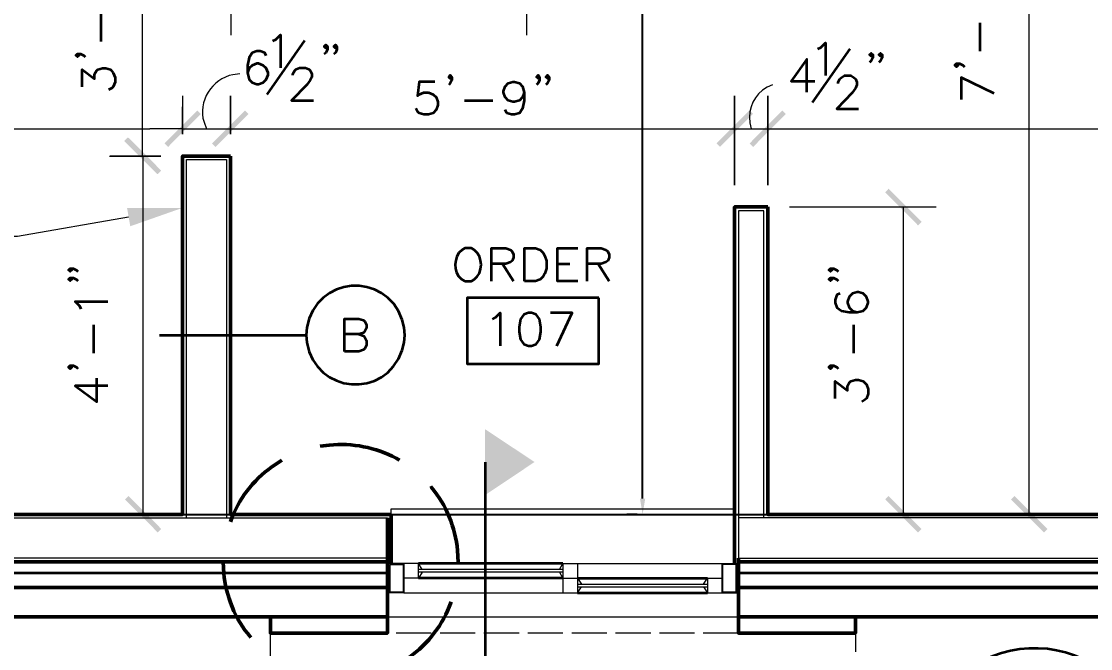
# Model space of a CAD drawing. Header units: inches. Extents: x 5 to 516, y -193 to 129.
# Drawn here: x 37.37 to 49.55, y 37.72 to 44.87 of the extents above; entities that cross this region are included whole.
import ezdxf

# ---------------------------------------------------------------- set-up
doc = ezdxf.new("R2010")
doc.units = ezdxf.units.IN
doc.header["$MEASUREMENT"] = 0
doc.linetypes.add('PDF_IMPORT', pattern=[1, 0.8, -0.2])
for name, color, linetype in [('Highlight', 210, 'Continuous'), ('PDF_Geometry', 7, 'Continuous'), ('PDF_Solid Fills', 7, 'Continuous')]:
    doc.layers.add(name, color=color, linetype=linetype)
doc.styles.get("Standard").update_dxf_attribs({"font": 'arial.ttf'})
doc.dimstyles.get("Standard").update_dxf_attribs({"dimtxt": 0.4, "dimasz": 0.18, "dimexe": 0.18, "dimexo": 0.0625, "dimgap": 0.09, "dimtad": 0, "dimtih": 1, "dimtoh": 1, "dimdec": 4, "dimlfac": 12, "dimzin": 0, "dimdsep": 46, "dimlunit": 4, "dimtxsty": 'Standard', "dimcen": 0.09, "dimadec": 3, "dimazin": 0, "dimtfac": 1, "dimtdec": 4, "dimtofl": 0, "dimtmove": 0, "dimatfit": 3, "dimfxl": 1, "dimtolj": 1, "dimtzin": 0, "dimarcsym": 0})

# ---------------------------------------------------------------- blocks, each defined once
blk = doc.blocks.new('*D103')
at = {"layer": 'Defpoints', "color": 0, "transparency": 16777216}
for p in [(42.58, 58.794), (44.445, 39.251), (44.445, 39.251)]:
    blk.add_point(p, dxfattribs=at)
at = {"layer": 'Highlight', "color": 0, "lineweight": -2, "transparency": 16777216}
for p, q in [((42.643, 58.794), (44.625, 58.794)), ((44.445, 58.614), (44.445, 49.584)), ((44.445, 39.431), (44.445, 48.461)), ((44.382, 39.251), (44.265, 39.251))]:
    blk.add_line(p, q, dxfattribs=at)
at = {"layer": 'Highlight', "color": 0, "transparency": 16777216}
for points in [[(44.415, 58.614), (44.475, 58.614), (44.445, 58.794)], [(44.415, 39.431), (44.475, 39.431), (44.445, 39.251)]]:
    blk.add_solid(points, dxfattribs=at)
at = {"layer": 'Highlight', "color": 0, "transparency": 16777216, "insert": (44.445, 49.023), "char_height": 0.4, "attachment_point": 5}
blk.add_mtext('\\A1;19\'-6{\\H1x;\\S1/2;}"', dxfattribs=at)

msp = doc.modelspace()

# ---------------------------------------------------------------- hatches: boundary and pattern name
at = {"layer": 'PDF_Solid Fills', "transparency": 33554559}
for points in [[(39.9536292, 43.8143362), (39.9136292, 43.8543362), (39.5369625, 43.4776696), (39.5769641, 43.4376679), (39.5769778, 43.4376848)], [(45.7036296, 43.8143362), (45.6636296, 43.8543363), (45.2869629, 43.4776696), (45.3269646, 43.4376679), (45.3269783, 43.4376848)], [(46.036963, 43.8543346), (45.6636296, 43.4776679), (45.7036296, 43.4376679), (46.076963, 43.8143345)], [(38.5869638, 39.4610033), (38.5469638, 39.4210033), (38.5469654, 39.4210015), (38.9202987, 39.0443348), (38.9602987, 39.0843348), (38.9602971, 39.0843366)]]:
    msp.add_hatch(color=256, dxfattribs=at).paths.add_polyline_path(points)

# ---------------------------------------------------------------- linework, layer by layer
at = {"layer": 'Highlight'}
msp.add_line((27.036968, 39.2510033), (128.554406, 39.2510033), dxfattribs=at)
at = {"layer": 'PDF_Geometry', "lineweight": 15}
for points in [[(38.746964, 43.334337), (38.746964, 46.8776706), (38.746964, 49.2110041), (38.746964, 50.6276709), (38.746964, 51.0010042)], [(48.8503042, 39.2510017), (48.8503042, 46.8776689)], [(39.7536305, 46.6276705), (39.7536305, 44.7110037)], [(43.1202961, 46.6276705), (43.1202961, 44.7110037)], [(39.8536332, 44.2710013), (39.7769666, 44.2610012)], [(45.9269641, 44.1476695), (45.8636307, 44.1210029)], [(39.2036291, 44.021002), (39.2036291, 43.5843353), (39.2036291, 43.8943354)], [(27.4136298, 43.6443363), (38.8302974, 43.6443363)], [(39.2036291, 43.6443363), (38.8302958, 43.6443363)], [(39.2036307, 43.6443363), (39.7469641, 43.6443363), (45.4936314, 43.6443363)], [(39.4469665, 43.7210012), (39.4736332, 43.6443345)], [(45.4936348, 43.6443363), (45.8703015, 43.6443363)], [(45.6669641, 43.7143362), (45.6836307, 43.6443362)], [(45.8702963, 43.6443363), (60.9102976, 43.6443363)], [(38.3702957, 43.3343353), (38.9536291, 43.3343353), (38.3769624, 43.3343353)], [(38.7536304, 39.2510017), (38.7536304, 43.3343353)], [(46.1202963, 42.7543351), (47.7902964, 42.7543351)], [(47.416968, 39.2510017), (47.416968, 42.7543353)], [(38.5869638, 42.6376698), (37.320297, 42.4176698), (36.9136302, 42.4176698)], [(38.9536291, 39.2510017), (38.3769624, 39.2510017)], [(41.5802976, 39.2510017), (41.5802976, 39.314335), (45.4936314, 39.314335)], [(47.8469675, 39.2510017), (47.0403008, 39.2510017)], [(49.1003042, 39.2510017), (49.2269708, 39.2510017)], [(41.5369626, 38.6910041), (41.5369626, 38.3576707), (41.5436293, 38.3643374), (41.5536293, 38.3643374), (41.5569626, 38.3576707)], [(41.5369626, 38.6476691), (41.5569626, 38.3976691)], [(41.890302, 38.6910041), (41.5569686, 38.6910041), (41.5536353, 38.6843374), (41.5436353, 38.6843374), (41.5369686, 38.6910041)], [(41.5569686, 38.6810011), (41.5536353, 38.6743344), (41.5436353, 38.6743344), (41.5369686, 38.6810011)], [(41.5569686, 38.6743347), (41.5536353, 38.667668), (41.5436353, 38.667668), (41.5369686, 38.6743347)], [(41.5569686, 38.6643351), (41.5536353, 38.6576684), (41.5436353, 38.6576684), (41.5369686, 38.6643351)], [(41.5569686, 38.3976691), (41.5369686, 38.3976691), (41.5569686, 38.6476691), (41.5369686, 38.6476691)], [(41.7236353, 38.3576707), (41.5569686, 38.3576707), (41.5569686, 38.6910041)], [(41.5669648, 38.3643344), (41.5669648, 38.6810011), (41.7169648, 38.6810011)], [(41.7169689, 38.6810011), (41.7169689, 38.3643344)], [(41.9336353, 38.5910041), (41.890302, 38.5243374), (41.890302, 38.6910041), (41.7236353, 38.6910041), (41.7236353, 38.3576707), (43.5369687, 38.3576707)], [(41.9336369, 38.6210035), (41.8903036, 38.6910035)], [(43.4969628, 38.6210041), (43.5369628, 38.6910041), (43.7036295, 38.6910041), (45.3502962, 38.6910041)], [(43.5369628, 38.6910041), (43.5369628, 38.3576707), (43.7036295, 38.3576707), (43.7469628, 38.4243374)], [(43.7036295, 38.6910041), (43.7036295, 38.3576707)], [(45.1403039, 38.4243374), (45.1836372, 38.3576707), (45.3503039, 38.3576707), (45.3503039, 38.6910041), (45.5169706, 38.6910041), (45.5169706, 38.3576707)], [(45.3569635, 38.6810011), (45.3569635, 38.3643344)], [(45.5102974, 38.3643344), (45.5102974, 38.6810011), (45.356964, 38.6810011)], [(45.536963, 38.3576707), (45.536963, 38.6910041), (45.5302963, 38.6843374), (45.5236296, 38.6843374), (45.516963, 38.6910041)], [(45.536963, 38.6810011), (45.5302963, 38.6743344), (45.5236296, 38.6743344), (45.516963, 38.6810011)], [(45.536963, 38.6743347), (45.5302963, 38.667668), (45.5236296, 38.667668), (45.516963, 38.6743347)], [(45.536963, 38.6643351), (45.5302963, 38.6576684), (45.5236296, 38.6576684), (45.516963, 38.6643351)], [(45.536963, 38.6476691), (45.516963, 38.3976691)], [(45.5169706, 38.3976691), (45.5369706, 38.3976691), (45.5169706, 38.6476691), (45.5369706, 38.6476691)], [(41.890302, 38.5243374), (41.7236353, 38.5243374)], [(43.5369628, 38.6210035), (41.8902961, 38.6210035)], [(43.5369628, 38.5910013), (41.8902961, 38.5910013)], [(43.4969628, 38.5910041), (43.5369628, 38.5243374), (43.7036295, 38.5243374), (43.7469628, 38.4543374)], [(45.1403022, 38.4543368), (45.1836356, 38.5243368), (45.3503022, 38.5243368)], [(45.1836372, 38.5243374), (45.1836372, 38.3576707)], [(41.5369626, 38.3810031), (41.5436293, 38.3876698), (41.5536293, 38.3876698), (41.5569626, 38.3810031)], [(41.5369626, 38.3743367), (41.5436293, 38.3810034), (41.5536293, 38.3810034), (41.5569626, 38.3743367)], [(43.7036295, 38.4543368), (45.1836295, 38.4543368)], [(43.7036295, 38.4243347), (45.1836295, 38.4243347)], [(45.5169706, 38.3810031), (45.5236372, 38.3876698), (45.5303039, 38.3876698), (45.5369706, 38.3810031)], [(45.5169706, 38.3743367), (45.5236372, 38.3810034), (45.5303039, 38.3810034), (45.5369706, 38.3743367)], [(41.5369626, 38.3643371), (41.5436293, 38.3710038), (41.5536293, 38.3710038), (41.5569626, 38.3643371)], [(41.5669648, 38.3643371), (41.7169648, 38.3643371)], [(41.7169689, 38.3643371), (41.5669689, 38.3643371)], [(45.3503039, 38.3576707), (45.5169706, 38.3576707), (45.5236372, 38.3643374), (45.5303039, 38.3643374), (45.5369706, 38.3576707)], [(45.5102974, 38.3643371), (45.356964, 38.3643371)], [(45.5169706, 38.3643371), (45.5236372, 38.3710038), (45.5303039, 38.3710038), (45.5369706, 38.3643371)], [(41.5369626, 38.0843349), (45.536963, 38.0843349)]]:
    msp.add_lwpolyline(points, dxfattribs=at)
at = {"layer": 'PDF_Geometry', "lineweight": 35}
for points in [[(38.2736296, 44.6410032), (38.2736296, 44.9643365)], [(48.2902998, 44.5310043), (48.2902998, 44.8510043)], [(40.2303016, 44.6476696), (40.2636349, 44.6643362), (40.3169682, 44.7176696), (40.3169682, 44.3410029)], [(40.1669674, 44.0343374), (40.5969674, 44.6510041)], [(40.8536333, 44.5843354), (40.8369667, 44.5643354), (40.8169666, 44.5843354), (40.8369667, 44.6010021), (40.8536333, 44.5843354), (40.8536333, 44.5476688), (40.8369667, 44.5110021), (40.8169666, 44.4943354)], [(40.9603024, 44.5843354), (40.9436358, 44.5643354), (40.9269691, 44.5843354), (40.9436358, 44.6010021), (40.9603024, 44.5843354), (40.9603024, 44.5476688), (40.9436358, 44.5110021), (40.9269691, 44.4943354)], [(46.4436335, 44.5543366), (46.4769668, 44.5710033), (46.5303002, 44.6243366), (46.5303002, 44.2510033)], [(38.0036304, 44.5010021), (38.0236304, 44.4810021), (38.0036304, 44.4643354), (37.9869637, 44.4810021), (38.0036304, 44.5010021), (38.040297, 44.5010021), (38.0769637, 44.4810021), (38.0936304, 44.4643354)], [(40.1569644, 44.4776697), (40.1402978, 44.511003), (40.0869644, 44.531003), (40.0502978, 44.531003), (39.9969644, 44.511003), (39.9602977, 44.4576697), (39.9436311, 44.3676697), (39.9436311, 44.281003), (39.9602977, 44.2076697), (39.9969644, 44.1743363), (40.0502978, 44.1543363), (40.0669644, 44.1543363), (40.1202978, 44.1743363), (40.1569644, 44.2076697), (40.1769644, 44.261003), (40.1769644, 44.281003), (40.1569644, 44.3343364), (40.1202978, 44.3676697), (40.0669644, 44.3876697), (40.0502978, 44.3876697), (39.9969644, 44.3676697), (39.9602977, 44.3343364), (39.9436311, 44.281003)], [(46.3802993, 43.9443343), (46.8102994, 44.5576677)], [(47.0669653, 44.4910025), (47.0502986, 44.4743358), (47.0302986, 44.4910025), (47.0502986, 44.5076692), (47.0669653, 44.4910025), (47.0669653, 44.4543358), (47.0502986, 44.4210025), (47.0302986, 44.4010025)], [(47.1736344, 44.4910025), (47.1569677, 44.4743358), (47.1369677, 44.4910025), (47.1569677, 44.5076692), (47.1736344, 44.4910025), (47.1736344, 44.4543358), (47.1569677, 44.4210025), (47.1369677, 44.4010025)], [(46.3169652, 44.0610012), (46.3169652, 44.4376679), (46.1369652, 44.1876679), (46.4069652, 44.1876679)], [(48.0236304, 44.38767), (48.040297, 44.3710033), (48.0236304, 44.3510033), (48.0036304, 44.3710033), (48.0236304, 44.38767), (48.0569637, 44.38767), (48.0936304, 44.3710033), (48.1136304, 44.3510033)], [(38.0569683, 44.1243371), (38.0569683, 44.3210038), (38.2003017, 44.2143372), (38.2003017, 44.2676705), (38.2203017, 44.3043372), (38.2369683, 44.3210038), (38.2903017, 44.3376705), (38.3269683, 44.3376705), (38.3803017, 44.3210038), (38.413635, 44.2843372), (38.433635, 44.2310038), (38.433635, 44.1776705), (38.413635, 44.1243371), (38.3969684, 44.1076705), (38.3603017, 44.0876705)], [(40.4603024, 44.2543353), (40.4603024, 44.2710019), (40.4803024, 44.3076686), (40.4969691, 44.3243353), (40.5336357, 44.3410019), (40.6036357, 44.3410019), (40.6403024, 44.3243353), (40.6569691, 44.3076686), (40.6769691, 44.2710019), (40.6769691, 44.2343353), (40.6569691, 44.2010019), (40.6203024, 44.1476686), (40.4436357, 43.9676686), (40.6936357, 43.9676686)], [(42.2703001, 44.2343361), (42.2536334, 44.2176694), (42.2369668, 44.2343361), (42.2536334, 44.2543361), (42.2703001, 44.2343361), (42.2703001, 44.2010027), (42.2536334, 44.1643361), (42.2369668, 44.1443361)], [(43.2703002, 44.2343361), (43.2536335, 44.2176694), (43.2369668, 44.2343361), (43.2536335, 44.2543361), (43.2703002, 44.2343361), (43.2703002, 44.2010027), (43.2536335, 44.1643361), (43.2369668, 44.1443361)], [(43.3802991, 44.2343361), (43.3602991, 44.2176694), (43.3436324, 44.2343361), (43.3602991, 44.2543361), (43.3802991, 44.2343361), (43.3802991, 44.2010027), (43.3602991, 44.1643361), (43.3436324, 44.1443361)], [(46.6736343, 44.1610023), (46.6736343, 44.177669), (46.6936343, 44.2143357), (46.710301, 44.2310023), (46.7469677, 44.2510023), (46.8169677, 44.2510023), (46.8536343, 44.2310023), (46.870301, 44.2143357), (46.8869677, 44.177669), (46.8869677, 44.1443357), (46.870301, 44.107669), (46.8336343, 44.0543357), (46.6569677, 43.8743356), (46.9069677, 43.8743356)], [(42.0769678, 44.1810015), (41.8969678, 44.1810015), (41.8803012, 44.0210015), (41.8969678, 44.0376682), (41.9503012, 44.0576682), (42.0036345, 44.0576682), (42.0569678, 44.0376682), (42.0936345, 44.0043348), (42.1103012, 43.9510015), (42.1103012, 43.9143348), (42.0936345, 43.8610015), (42.0569678, 43.8243348), (42.0036345, 43.8076682), (41.9503012, 43.8076682), (41.8969678, 43.8243348), (41.8803012, 43.8410015), (41.8603012, 43.8776682)], [(43.0936305, 44.0576698), (43.0769638, 44.0043365), (43.0402972, 43.9676698), (42.9869638, 43.9510031), (42.9669638, 43.9510031), (42.9136305, 43.9676698), (42.8802972, 44.0043365), (42.8602972, 44.0576698), (42.8602972, 44.0743365), (42.8802972, 44.1276698), (42.9136305, 44.1643365), (42.9669638, 44.1810031), (42.9869638, 44.1810031), (43.0402972, 44.1643365), (43.0769638, 44.1276698), (43.0936305, 44.0576698), (43.0936305, 43.9676698), (43.0769638, 43.8776698), (43.0402972, 43.8243364), (42.9869638, 43.8076698), (42.9502972, 43.8076698), (42.8969638, 43.8243364), (42.8802972, 43.8610031)], [(48.4503001, 44.0476702), (48.0769667, 44.2276702), (48.0769667, 43.9776702)], [(42.413631, 43.9676701), (42.7369644, 43.9676701)], [(26.3702948, 42.7510019), (26.3702948, 38.5843349), (41.5369626, 38.5843349)], [(42.5269641, 42.2643373), (42.4936307, 42.2843373), (42.4202974, 42.2843373), (42.3869641, 42.2643373), (42.3502974, 42.2310039)], [(42.7236354, 41.9076689), (42.7236354, 42.2843356), (42.8869687, 42.2843356), (42.9403021, 42.2643356), (42.9569687, 42.247669), (42.9736354, 42.2110023), (42.9736354, 42.177669), (42.9569687, 42.1410023), (42.9403021, 42.1243356), (42.8869687, 42.1043356), (42.7236354, 42.1043356)], [(43.7069688, 41.9076689), (43.4736354, 41.9076689), (43.4736354, 42.2843356), (43.7069688, 42.2843356)], [(43.8136352, 41.9076689), (43.8136352, 42.2843356), (43.9736352, 42.2843356), (44.0269685, 42.2643356), (44.0469685, 42.247669), (44.0636352, 42.2110023), (44.0636352, 42.177669), (44.0469685, 42.1410023), (44.0269685, 42.1243356), (43.9736352, 42.1043356), (43.8136352, 42.1043356)], [(37.9236336, 42.0543364), (37.9403003, 42.0343364), (37.9236336, 42.0176698), (37.9036336, 42.0343364), (37.9236336, 42.0543364), (37.956967, 42.0543364), (37.9936336, 42.0343364), (38.0103003, 42.0176698)], [(42.8503037, 42.1043344), (42.973637, 41.9076677)], [(43.4736354, 42.1043344), (43.6169688, 42.1043344)], [(43.9402967, 42.1043344), (44.06363, 41.9076677)], [(46.5869644, 42.0543364), (46.6036311, 42.0343364), (46.5869644, 42.0176698), (46.5669644, 42.0343364), (46.5869644, 42.0543364), (46.6202977, 42.0543364), (46.6569644, 42.0343364), (46.6736311, 42.0176698)], [(37.9236336, 41.9476707), (37.9403003, 41.9276707), (37.9236336, 41.911004), (37.9036336, 41.9276707), (37.9236336, 41.9476707), (37.956967, 41.9476707), (37.9936336, 41.9276707), (38.0103003, 41.911004)], [(42.4202974, 41.9076706), (42.4936307, 41.9076706), (42.5269641, 41.9276706)], [(46.5869644, 41.9476707), (46.6036311, 41.9276707), (46.5869644, 41.911004), (46.5669644, 41.9276707), (46.5869644, 41.9476707), (46.6202977, 41.9476707), (46.6569644, 41.9276707), (46.6736311, 41.911004)], [(38.0469653, 41.5876684), (38.0302987, 41.6243351), (37.9769653, 41.6776684), (38.3502987, 41.6776684)], [(46.6936335, 41.7676712), (46.6569668, 41.7510046), (46.6403002, 41.6976712), (46.6403002, 41.6610046), (46.6569668, 41.6076712), (46.7103002, 41.5710046), (46.8003002, 41.5543379), (46.8903002, 41.5543379), (46.9603002, 41.5710046), (46.9969669, 41.6076712), (47.0136335, 41.6610046), (47.0136335, 41.6776712), (46.9969669, 41.7310046), (46.9603002, 41.7676712), (46.9069669, 41.7843379), (46.8903002, 41.7843379), (46.8369669, 41.7676712), (46.8003002, 41.7310046), (46.7803002, 41.6776712), (46.7803002, 41.6610046), (46.8003002, 41.6076712), (46.8369669, 41.5710046), (46.8903002, 41.5543379)], [(41.0469656, 41.1076709), (41.0469656, 41.4810043), (41.2102989, 41.4810043), (41.2636323, 41.4643376), (41.2802989, 41.4476709), (41.2969656, 41.4110043), (41.2969656, 41.3743376), (41.2802989, 41.3376709), (41.2636323, 41.3210043), (41.2102989, 41.3043376), (41.0469656, 41.3043376)], [(41.7069681, 41.1210034), (41.7269681, 41.2076701), (41.7369681, 41.2943368), (41.7269681, 41.3810035), (41.7069681, 41.4676701)], [(42.7336316, 41.4743363), (42.7702982, 41.4943363), (42.8236316, 41.5476696), (42.8236316, 41.1710029)], [(43.466969, 41.1710017), (43.6436357, 41.5476684), (43.3936357, 41.5476684)], [(38.1902962, 41.0876683), (38.1902962, 41.4110017)], [(40.616968, 41.3810035), (40.6103013, 41.2943368), (40.616968, 41.2076701)], [(46.8536338, 41.0876683), (46.8536338, 41.4110017)], [(38.9402963, 41.2943368), (40.6102964, 41.2943368)], [(41.2103025, 41.3043364), (41.2636358, 41.2843364), (41.2803025, 41.2676697), (41.2969691, 41.231003), (41.2969691, 41.1776697), (41.2803025, 41.141003), (41.2636358, 41.1243364), (41.2103025, 41.1076697), (41.0469691, 41.1076697)], [(37.9236336, 40.9476706), (37.9403003, 40.9276706), (37.9236336, 40.911004), (37.9036336, 40.9276706), (37.9236336, 40.9476706), (37.956967, 40.9476706), (37.9936336, 40.9276706), (38.0103003, 40.911004)], [(46.5869644, 40.9476706), (46.6036311, 40.9276706), (46.5869644, 40.911004), (46.5669644, 40.9276706), (46.5869644, 40.9476706), (46.6202977, 40.9476706), (46.6569644, 40.9276706), (46.6736311, 40.911004)], [(38.3502982, 40.7143366), (37.9769648, 40.7143366), (38.2269648, 40.5343366), (38.2269648, 40.8043366)], [(46.6403023, 40.5710023), (46.6403023, 40.767669), (46.7803024, 40.6610023), (46.7803024, 40.7143357), (46.8003024, 40.7510023), (46.816969, 40.767669), (46.8703024, 40.7843357), (46.906969, 40.7843357), (46.9603024, 40.767669), (46.996969, 40.7310023), (47.0136357, 40.677669), (47.0136357, 40.6243356), (46.996969, 40.5710023), (46.976969, 40.5543356), (46.9436357, 40.5343356)], [(42.6502982, 39.8476678), (42.6502982, 37.0576676)], [(43.5369628, 38.6910041), (41.8902961, 38.6910041)], [(43.5369628, 38.5243374), (41.8902961, 38.5243374)], [(43.7036295, 38.5243374), (45.1836295, 38.5243374)], [(45.536963, 38.5843349), (83.8702994, 38.5843349)], [(43.7036295, 38.3576707), (45.1836295, 38.3576707)]]:
    msp.add_lwpolyline(points, dxfattribs=at)
at = {"layer": 'PDF_Geometry', "lineweight": 15}
for points in [[(39.7469641, 44.021002), (39.7469641, 43.5843353)], [(45.4936348, 44.0210019), (45.4936348, 43.0043352)], [(45.8702963, 44.0210019), (45.8702963, 43.0043352)]]:
    msp.add_lwpolyline(points, close=True, dxfattribs=at)
at = {"layer": 'PDF_Geometry', "lineweight": 50}
for points in [[(27.0369615, 39.2510017), (39.2036291, 39.2510017), (39.2036291, 43.3343353), (39.7469625, 43.3343353)], [(39.7469641, 43.3343353), (39.7469641, 39.2510017), (41.5802976, 39.2510017)], [(25.8702947, 42.7510019), (25.8702947, 38.0843349), (41.5369626, 38.0843349), (41.5369626, 39.2110016)], [(41.5369626, 38.4176683), (26.2036281, 38.4176683), (26.2036281, 42.7510019)], [(45.8703015, 42.7543351), (45.4936348, 42.7543351), (45.4936348, 38.6910015)], [(60.9103027, 39.2510017), (45.8703014, 39.2510017), (45.8703014, 42.7543353)], [(41.5802976, 38.6910041), (41.5802976, 39.2510041)], [(45.536963, 38.7510016), (45.536963, 38.0843349), (83.8702994, 38.0843349), (83.8702994, 38.7510016), (83.8702994, 38.7110016)], [(41.5369626, 38.7110032), (26.4969614, 38.7110032)], [(39.6669674, 38.70767), (39.673634, 38.57767)], [(45.536963, 38.7110032), (83.8702994, 38.7110032)], [(45.536963, 38.4176683), (83.8702994, 38.4176683)], [(42.2402971, 38.1976696), (42.2636304, 38.2543363)], [(41.5369626, 38.0843349), (41.5369626, 37.8976682), (40.2036292, 37.8976682), (40.2036292, 38.0843349)], [(45.536963, 38.0843349), (45.536963, 37.8976682), (46.8702964, 37.8976682), (46.8702964, 38.0843349)], [(39.9703007, 37.8610033), (39.9803007, 37.84767)]]:
    msp.add_lwpolyline(points, dxfattribs=at)
at = {"layer": 'PDF_Geometry', "lineweight": 9}
for points in [[(39.2469641, 39.2110033), (39.2469641, 43.2943369), (39.7036308, 43.2943369), (39.7036308, 39.2110033)], [(45.8269681, 39.2110033), (45.8269681, 42.7110036), (45.5369681, 42.7110036), (45.5369681, 39.2110033)]]:
    msp.add_lwpolyline(points, dxfattribs=at)
for points in [[(26.5369614, 42.7510019), (26.9969615, 42.7510019), (26.9969615, 39.2110016), (41.5369626, 39.2110016), (41.5369626, 38.7510016), (26.5369614, 38.7510016)], [(45.536963, 39.2110017), (45.536963, 38.7510016), (83.8702994, 38.7510016), (83.8702994, 39.2110017)]]:
    msp.add_lwpolyline(points, close=True, dxfattribs=at)
at = {"layer": 'PDF_Geometry', "lineweight": 35}
for points in [[(43.1003037, 41.9076689), (43.1003037, 42.2843356), (43.223637, 42.2843356), (43.2769704, 42.2643356), (43.313637, 42.2310023), (43.3303037, 42.1943356), (43.3503037, 42.1410023), (43.3503037, 42.0510023), (43.3303037, 41.997669), (43.313637, 41.9610023), (43.2769704, 41.927669), (43.223637, 41.9076689)], [(43.9469699, 41.7176699), (42.4469698, 41.7176699), (42.4469698, 40.9676698), (43.9469699, 40.9676698)], [(43.1436319, 41.54767), (43.0902985, 41.52767), (43.0536319, 41.4743367), (43.0369652, 41.3843367), (43.0369652, 41.3310033), (43.0536319, 41.2443366), (43.0902985, 41.1910033), (43.1436319, 41.1710033), (43.1802985, 41.1710033), (43.2336319, 41.1910033), (43.2702986, 41.2443366), (43.2869652, 41.3310033), (43.2869652, 41.3843367), (43.2702986, 41.4743367), (43.2336319, 41.52767), (43.1802985, 41.54767)]]:
    msp.add_lwpolyline(points, close=True, dxfattribs=at)
at = {"layer": 'PDF_Geometry', "lineweight": 50}
for points in [[(41.6736339, 39.8676704), (41.6369673, 39.8910037, 0.1458189531), (40.8736339, 40.0410038), (40.7703005, 40.0276704)], [(40.3336341, 39.8676704), (40.2603008, 39.8210037, 0.1486631007), (39.7669674, 39.2210037), (39.7469674, 39.164337)], [(42.3436305, 38.70767), (42.3369638, 38.8410034, 0.1484664224), (42.0402971, 39.5576701), (42.0302971, 39.5710035)]]:
    msp.add_lwpolyline(points, format="xyb", dxfattribs=at)
at = {"layer": 'PDF_Geometry', "linetype": 'PDF_IMPORT', "lineweight": 15, "ltscale": 0.5}
for points in [[(41.5802976, 39.2510017), (45.4936348, 39.2510017)], [(40.3702959, 34.0843346), (40.2036292, 34.0843346), (40.2036292, 38.0843349)], [(46.8702964, 38.0843349), (46.8702964, 34.0843346), (46.7036297, 34.0843346)], [(45.536963, 37.897669), (41.5369643, 37.897669)]]:
    msp.add_lwpolyline(points, dxfattribs=at)
at = {"layer": 'PDF_Geometry', "lineweight": 15}
for points in [[(39.7769666, 44.2610012), (39.5395777, 44.2187235), (39.370411, 43.9525012), (39.4469665, 43.7210012)], [(45.8636307, 44.1210029), (45.7134085, 44.0267251), (45.6471863, 43.8908362), (45.6669641, 43.7143362)]]:
    msp.add_open_spline(points, degree=3, dxfattribs=at)
at = {"layer": 'PDF_Geometry', "lineweight": 35}
for points in [[(42.3502974, 42.2310039), (42.2808529, 42.1301706), (42.2980752, 41.9596706), (42.4202974, 41.9076706)], [(42.5269641, 41.9276706), (42.6292974, 42.0028373), (42.6292974, 42.1891706), (42.5269641, 42.2643373)], [(41.7069681, 41.4676701), (41.5114125, 42.029948), (40.7201902, 41.9646702), (40.616968, 41.3810035)], [(40.616968, 41.2076701), (40.7216347, 40.6229478), (41.5099125, 40.5571701), (41.7069681, 41.1210034)], [(50.1536311, 36.7076698), (49.8260755, 38.131392), (47.8333531, 38.0331143), (47.6502975, 36.5843364)]]:
    msp.add_open_spline(points, degree=3, dxfattribs=at)
at = {"layer": 'PDF_Geometry', "lineweight": 50}
for points in [[(39.673634, 38.57767), (39.6879118, 38.34017), (39.8112452, 38.0383922), (39.9703007, 37.8610033)], [(41.7502971, 37.5943362), (41.9595193, 37.740114), (42.1500749, 37.9572807), (42.2402971, 38.1976696)]]:
    msp.add_open_spline(points, degree=3, dxfattribs=at)
at = {"layer": 'PDF_Solid Fills', "lineweight": 35, "transparency": 33554559}
for points in [[(39.3702958, 43.8543346), (39.0369624, 43.4376679), (38.9969624, 43.4776679)], [(39.410301, 43.8143362), (39.370301, 43.8543362), (39.0369676, 43.4376695)], [(39.5769676, 43.4376679), (39.9136343, 43.8543346), (39.9536343, 43.8143345)], [(38.5369624, 43.5043352), (38.9536291, 43.1676685), (38.9136291, 43.1276685)], [(38.5769676, 43.544337), (38.5369676, 43.504337), (38.9536343, 43.1676703)], [(38.9202971, 43.1276703), (38.9602971, 43.1676703), (38.5469638, 43.504337)], [(38.9603023, 43.1676686), (38.5469689, 43.5043353), (38.5869689, 43.5443353)], [(47.623633, 42.5843353), (47.2102997, 42.921002), (47.2469663, 42.961002)], [(47.5836347, 42.5443369), (47.6236347, 42.5843369), (47.2103013, 42.9210036)], [(38.5703012, 42.7410023), (39.2036345, 42.7443357), (38.6069678, 42.5343357)], [(47.2469647, 39.4610033), (47.2102981, 39.4210033), (47.6236314, 39.0843366)], [(47.2103029, 39.4210015), (47.6236363, 39.0843348), (47.5836363, 39.0443348)]]:
    msp.add_solid(points, dxfattribs=at)
at = {"layer": 'PDF_Solid Fills', "lineweight": 9, "transparency": 33554559}
for points in [[(39.0102969, 43.4810028), (39.0369635, 43.4543361), (39.3702969, 43.8376695)], [(39.0369624, 43.4543372), (39.3702958, 43.8376706), (39.3969625, 43.8110039)], [(45.3269681, 43.4376679), (45.6636348, 43.8543346), (45.7036348, 43.8143345)], [(46.0769682, 43.8143362), (46.0369682, 43.8543362), (45.7036348, 43.4376695)], [(43.2136324, 39.8476678), (42.650299, 39.4710011), (42.650299, 40.2210012)], [(48.6436323, 39.4210015), (49.060299, 39.0843348), (49.020299, 39.0443348)], [(48.6836375, 39.4610033), (48.6436375, 39.4210033), (49.0603042, 39.0843366)]]:
    msp.add_solid(points, dxfattribs=at)

# ---------------------------------------------------------------- dimensions: what is measured, and where the dimension line sits
at = {"layer": 'Highlight'}
dim = msp.add_linear_dim(base=(44.4447653, 39.2510033), p1=(42.5802977, 58.7943382), p2=(44.4447653, 39.2510033), angle=270, dimstyle='Standard', dxfattribs=at)
dim.commit()
dim.dimension.update_dxf_attribs({"geometry": '*D103', "text_midpoint": (44.4447653, 49.0226708)})

doc.saveas('drawing.dxf')
